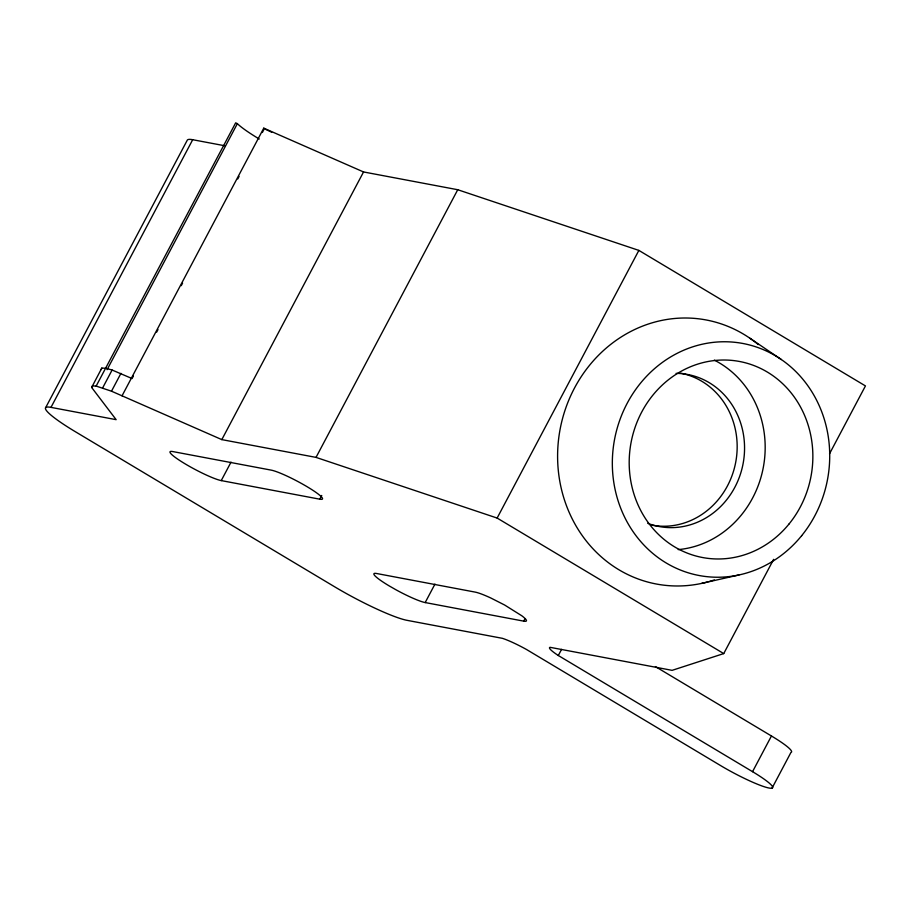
<?xml version="1.0" encoding="UTF-8"?>
<svg xmlns="http://www.w3.org/2000/svg" width="911" height="911" viewBox="0 0 911 911"><rect width="100%" height="100%" fill="white"/><g stroke="black" fill="none" stroke-linecap="round" stroke-linejoin="round"><path stroke-width="1.37" d="M224.584 145.726L192.699 139.713L50.982 407.376L116.141 419.664L91.635 387.448L92.387 385.934L96.145 386.082L111.495 391.195L221.817 439.614L316.026 457.39L497.133 518.063L723.733 653.586L773.633 559.343M101.075 369.604L101.827 368.09L105.596 368.238L112.11 370.025L132.072 378.555L133.405 376.038M45.55 407.855L187.267 140.203A61.071 7.755 27.9 0 1 192.699 139.713M91.635 387.448L101.827 368.09M96.145 386.082L235.664 122.848L237.372 123.645A48.852 6.206 27.9 0 0 259.259 139.019M107.099 369.695L237.372 123.645M102.67 387.87L112.11 370.025M111.495 391.195L120.947 373.351M122.04 395.818L263.757 128.155L363.546 171.951L457.743 189.727L638.862 250.4L865.45 385.922L829.522 453.78M156.669 332.105L158.002 329.588M181.255 285.655L182.587 283.139M237.76 178.943L239.092 176.438M262.357 132.494L263.678 129.988M221.817 439.614L363.546 171.951M321.742 495.482L319.784 499.182A30.53 3.883 27.9 0 0 307.428 486.907A30.53 3.883 27.9 0 0 271.227 470.133L172.691 451.549A30.53 3.883 27.9 0 0 185.058 463.813A30.53 3.883 27.9 0 0 221.248 480.587L231.03 462.128M316.026 457.39L457.743 189.727M425.186 602.558L523.723 621.143A30.53 3.883 27.9 0 0 521.901 615.836L504.671 605.041L490.699 597.946A30.53 3.883 27.9 0 0 475.166 592.104L376.63 573.509A30.53 3.883 27.9 0 0 388.986 585.784L395.681 589.622A30.53 3.883 27.9 0 0 425.186 602.558L434.957 584.099M497.133 518.063L638.862 250.4M523.723 621.143L525.021 618.683M50.982 407.376A61.071 7.755 27.9 0 0 75.693 431.916L334.656 586.798A61.071 7.755 27.9 0 0 407.058 620.334L502.405 638.326A27.478 3.496 27.9 0 1 526.535 649.509L720.76 765.673A40.71 5.17 27.9 0 0 769.021 788.026A40.71 5.17 27.9 0 0 752.543 771.674L558.318 655.51L561.586 649.349M752.543 771.674L771.446 735.986L655.396 666.579M772.038 788.152L790.93 752.463A40.71 5.17 27.9 0 0 771.446 735.986M723.733 653.586L672.102 670.348L550.085 647.322A27.478 3.496 27.9 0 0 558.318 655.51M701.709 583.382L738.969 574.955M221.248 480.587L319.784 499.182M749.924 338.254L781.331 359.538M263.757 128.155L264.349 128.736A48.852 6.206 27.9 0 1 271.683 132.243M708.063 581.833A134.35 123.292 -79.3 0 1 560.766 425.961A134.35 123.292 -79.3 0 1 758.294 344.574M714.349 579.92A134.35 123.292 -79.3 0 1 709.327 581.48M680.881 373.214A77.344 70.978 -79.3 0 1 735.587 462.902A77.344 70.978 -79.3 0 1 651.035 524.998M676.076 373.362A77.344 70.978 -79.3 0 1 743.091 463.699A77.344 70.978 -79.3 0 1 647.71 523.29M714.315 360.13A99.743 91.533 -79.3 0 1 763.259 467.673A99.743 91.533 -79.3 0 1 678.183 549.618M789.165 523.836A99.743 91.533 -79.3 0 0 740.267 361.621A99.743 91.533 -79.3 0 0 633.635 493.022A99.743 91.533 -79.3 0 0 789.165 523.836M801.68 535.657A118.066 108.352 -79.3 0 0 743.809 343.652A118.066 108.352 -79.3 0 0 617.59 499.182A118.066 108.352 -79.3 0 0 801.68 535.657"/></g></svg>
